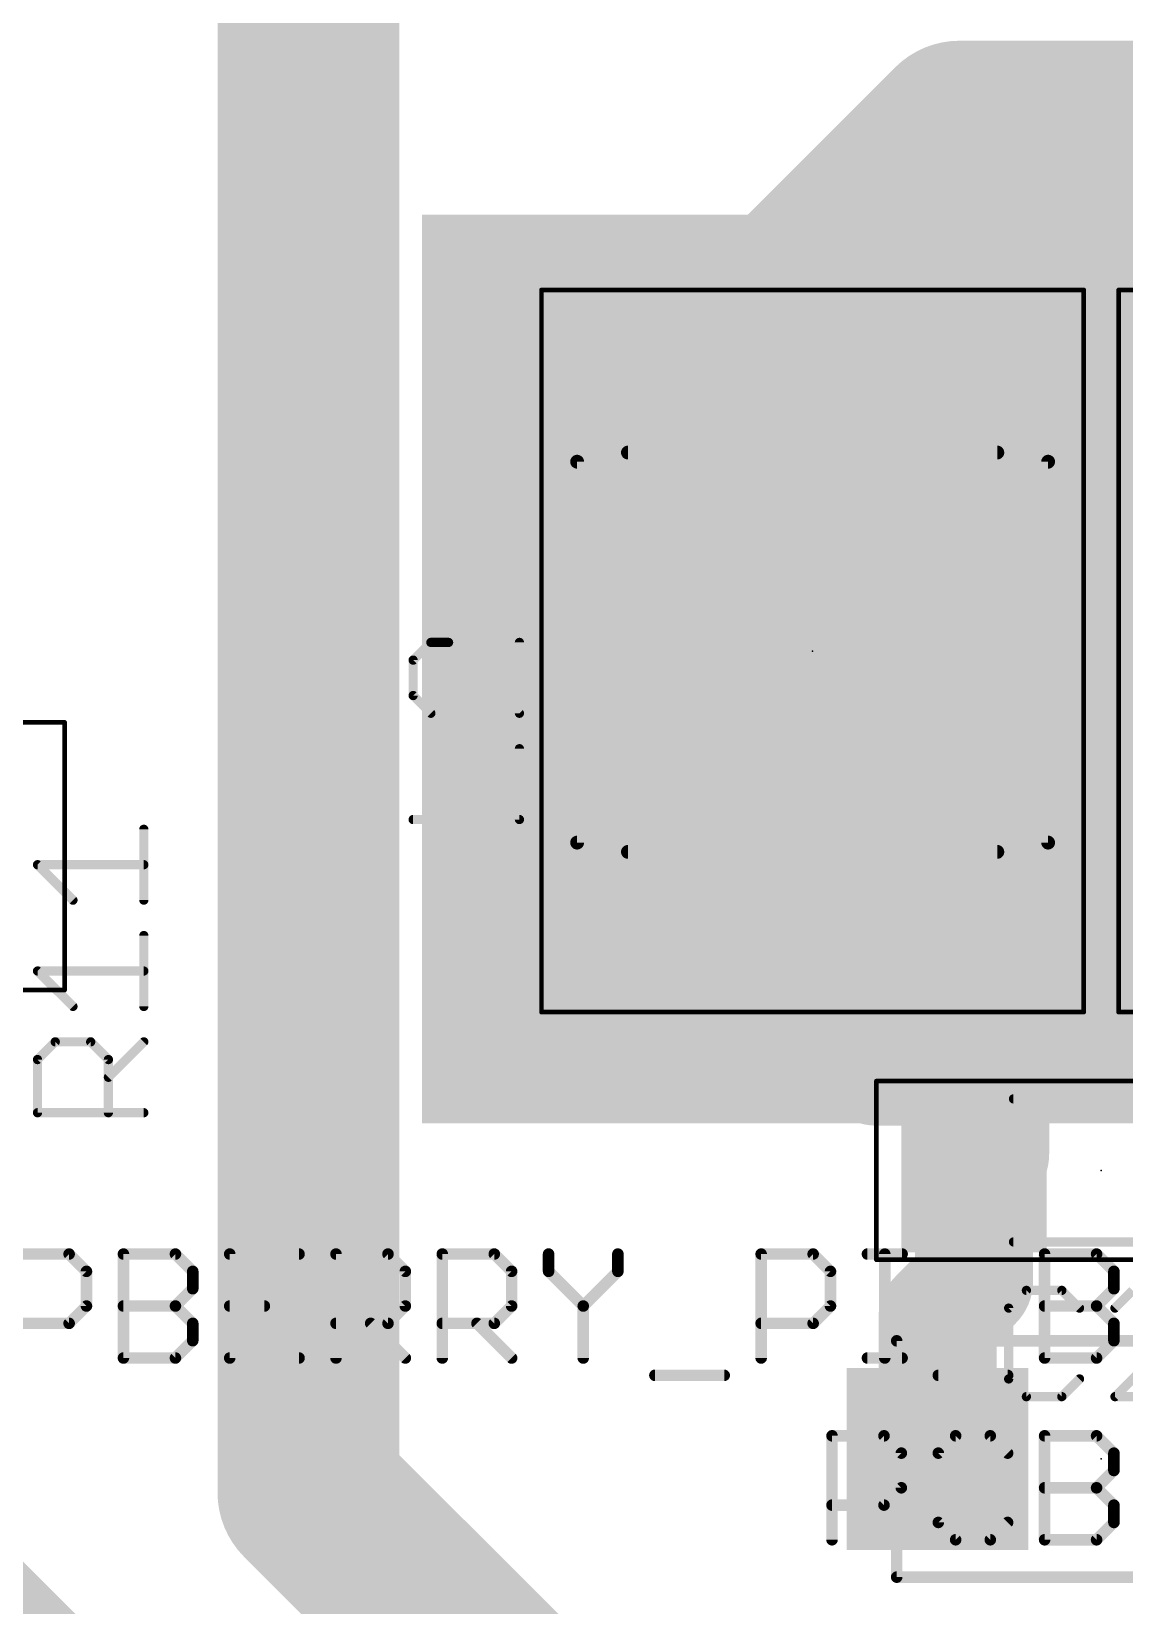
# Model space of a CAD drawing. Extents: x 0.9 to 89, y 3.1 to 59.4.
# Drawn here: x 51.02 to 63.04, y 33.45 to 50.76 of the extents above; entities that cross this region are included whole.
import ezdxf

# ---------------------------------------------------------------- set-up
doc = ezdxf.new("R2010")
doc.units = 0
for name, color, linetype in [('1', 22, 'CONTINUOUS'), ('21', 253, 'CONTINUOUS'), ('23', 7, 'CONTINUOUS'), ('25', 253, 'CONTINUOUS'), ('27', 253, 'CONTINUOUS'), ('39', 22, 'CONTINUOUS'), ('41', 22, 'CONTINUOUS'), ('51', 253, 'CONTINUOUS')]:
    doc.layers.add(name, color=color, linetype=linetype)

# ---------------------------------------------------------------- blocks, each defined once
blk = doc.blocks.new('RECT')
blk.add_solid([(-0.5, -0.5), (0.5, -0.5), (-0.5, 0.5), (0.5, 0.5)])

msp = doc.modelspace()

# ---------------------------------------------------------------- linework, layer by layer
at = {"layer": '1'}
for points, const_width in [([(54.0625, 34.6875), (54.0625, 54.375)], 2), ([(59.61, 48.0475), (61.225, 49.6625)], 2), ([(65.96, 49.6625), (61.225, 49.6625)], 2), ([(59.61, 46.4475), (59.61, 48.0475)], 2), ([(59.61, 41.4475), (59.61, 40.0775)], 1.3), ([(59.61, 40.0775), (60.3125, 39.375)], 1.3), ([(60.3125, 39.375), (60.9375, 39.375)], 1.3), ([(60.9375, 39.375), (61.5625, 38.75)], 1.3), ([(61.5625, 38.75), (61.5625, 38.41)], 1.3), ([(61.5625, 38.41), (61.385, 38.2325)], 1.3), ([(61.385, 38.2325), (61.385, 37.01)], 1.3), ([(60.985, 36.61), (61.385, 37.01)], 1.3), ([(60.985, 35.0575), (60.985, 36.61)], 1.3), ([(57.8075, 30.9425), (54.0625, 34.6875)], 2), ([(53.3075, 30.13), (49.6875, 33.75)], 2)]:
    msp.add_lwpolyline(points, dxfattribs=dict(at, const_width=const_width))
for points, const_width in [([(61.225, 50.1625, 1), (61.225, 49.1625)], 1), ([(61.5786, 49.3089, 1), (60.8714, 50.0161)], 1), ([(60.11, 48.0475, 1), (59.11, 48.0475)], 1), ([(59.2564, 48.4011, 1), (59.9636, 47.6939)], 1), ([(59.11, 46.4475, 1), (60.11, 46.4475)], 1), ([(59.935, 41.4475, 1), (59.285, 41.4475)], 0.65), ([(59.8398, 40.3073, 1), (59.3802, 39.8477)], 0.65), ([(59.285, 40.0775, 1), (59.935, 40.0775)], 0.65), ([(60.3125, 39.7, 1), (60.3125, 39.05)], 0.65), ([(61.1673, 39.6048, 1), (60.7077, 39.1452)], 0.65), ([(60.9375, 39.05, 1), (60.9375, 39.7)], 0.65), ([(60.0827, 39.1452, 1), (60.5423, 39.6048)], 0.65), ([(61.8875, 38.75, 1), (61.2375, 38.75)], 0.65), ([(61.3327, 38.5202, 1), (61.7923, 38.9798)], 0.65), ([(61.7923, 38.1802, 1), (61.3327, 38.6398)], 0.65), ([(61.71, 38.2325, 1), (61.06, 38.2325)], 0.65), ([(61.1552, 38.4623, 1), (61.6148, 38.0027)], 0.65), ([(61.2375, 38.41, 1), (61.8875, 38.41)], 0.65), ([(61.6148, 36.7802, 1), (61.1552, 37.2398)], 0.65), ([(61.31, 36.61, 1), (60.66, 36.61)], 0.65), ([(61.06, 37.01, 1), (61.71, 37.01)], 0.65), ([(60.7552, 36.8398, 1), (61.2148, 36.3802)], 0.65), ([(54.4161, 35.0411, 1), (53.7089, 34.3339)], 1), ([(60.66, 35.0575, 1), (61.31, 35.0575)], 0.65), ([(53.5625, 34.6875, 1), (54.5625, 34.6875)], 1)]:
    msp.add_lwpolyline(points, format="xyb", dxfattribs=dict(at, const_width=const_width))
at = {"layer": '21', "const_width": 0.0635}
for points in [[(60.535, 36.3893, 1), (60.535, 36.3257)], [(60.5668, 36.3575, 1), (60.5033, 36.3575)], [(60.535, 33.7893, 1), (60.535, 33.7257)], [(60.5033, 33.7575, 1), (60.5668, 33.7575)]]:
    msp.add_lwpolyline(points, format="xyb", dxfattribs=at)
at = {"layer": '21', "const_width": 0.127}
for points in [[(60.535, 33.7575), (60.535, 36.3575)], [(60.535, 36.3575), (65.035, 36.3575)], [(65.035, 33.7575), (60.535, 33.7575)]]:
    msp.add_lwpolyline(points, dxfattribs=at)
at = {"layer": '23'}
for p in [(59.61, 43.9475), (62.785, 38.2325), (62.785, 35.0575)]:
    msp.add_point(p, dxfattribs=at)
at = {"layer": '25'}
for points, const_width in [([(55.4097, 44.0423), (55.2148, 43.8474)], 0.1016), ([(55.6046, 44.0423), (55.4097, 44.0423)], 0.1016), ([(56.3842, 43.2627), (55.6046, 44.0423)], 0.1016), ([(56.3842, 44.0423), (56.3842, 43.2627)], 0.1016), ([(55.2148, 43.8474), (55.2148, 43.4576)], 0.1016), ([(55.2148, 43.4576), (55.4097, 43.2627)], 0.1016), ([(56.3842, 42.0933), (56.3842, 42.8729)], 0.1016), ([(55.2148, 42.0933), (56.3842, 42.0933)], 0.1016), ([(52.2517, 41.2064), (52.2517, 41.986)], 0.1016), ([(51.4721, 41.2064), (51.0823, 41.5962)], 0.1016), ([(51.0823, 41.5962), (52.2517, 41.5962)], 0.1016), ([(52.2517, 40.037), (52.2517, 40.8166)], 0.1016), ([(51.4721, 40.037), (51.0823, 40.4268)], 0.1016), ([(51.0823, 40.4268), (52.2517, 40.4268)], 0.1016), ([(51.0823, 39.4523), (51.2772, 39.6472)], 0.1016), ([(51.2772, 39.6472), (51.667, 39.6472)], 0.1016), ([(51.667, 39.6472), (51.8619, 39.4523)], 0.1016), ([(51.8619, 39.2574), (52.2517, 39.6472)], 0.1016), ([(51.0823, 38.8676), (51.0823, 39.4523)], 0.1016), ([(51.8619, 39.4523), (51.8619, 38.8676)], 0.1016), ([(52.2517, 38.8676), (51.0823, 38.8676)], 0.1016), ([(61.9619, 36.9127), (61.767, 36.7178)], 0.1016), ([(62.3517, 36.9127), (61.9619, 36.9127)], 0.1016), ([(62.5466, 36.7178), (62.3517, 36.9127)], 0.1016), ([(63.1313, 36.9127), (62.9364, 36.7178)], 0.1016), ([(61.767, 36.7178), (61.767, 35.9382)], 0.1016), ([(62.9364, 35.7433), (63.716, 36.5229)], 0.1016), ([(61.767, 35.9382), (61.9619, 35.7433)], 0.1016), ([(62.3517, 35.7433), (62.5466, 35.9382)], 0.1016), ([(61.9619, 35.7433), (62.3517, 35.7433)], 0.1016), ([(63.716, 35.7433), (62.9364, 35.7433)], 0.1016), ([(59.8234, 34.1685), (59.8234, 35.3125)], 0.127), ([(59.8234, 35.3125), (60.3954, 35.3125)], 0.127), ([(60.3954, 35.3125), (60.5861, 35.1218)], 0.127), ([(61.1835, 35.3125), (60.9928, 35.1218)], 0.127), ([(61.5648, 35.3125), (61.1835, 35.3125)], 0.127), ([(61.7555, 35.1218), (61.5648, 35.3125)], 0.127), ([(62.1622, 34.1685), (62.1622, 35.3125)], 0.127), ([(62.1622, 35.3125), (62.7342, 35.3125)], 0.127), ([(62.7342, 35.3125), (62.9248, 35.1218)], 0.127), ([(60.5861, 35.1218), (60.5861, 34.7405)], 0.127), ([(60.9928, 35.1218), (60.9928, 34.3592)], 0.127), ([(62.9248, 35.1218), (62.9248, 34.9312)], 0.127), ([(62.9248, 34.9312), (62.7342, 34.7405)], 0.127), ([(60.5861, 34.7405), (60.3954, 34.5498)], 0.127), ([(62.1622, 34.7405), (62.7342, 34.7405)], 0.127), ([(62.7342, 34.7405), (62.9248, 34.5498)], 0.127), ([(60.3954, 34.5498), (59.8234, 34.5498)], 0.127), ([(62.9248, 34.5498), (62.9248, 34.3592)], 0.127), ([(60.9928, 34.3592), (61.1835, 34.1685)], 0.127), ([(61.5648, 34.1685), (61.7555, 34.3592)], 0.127), ([(62.9248, 34.3592), (62.7342, 34.1685)], 0.127), ([(61.1835, 34.1685), (61.5648, 34.1685)], 0.127), ([(62.7342, 34.1685), (62.1622, 34.1685)], 0.127)]:
    msp.add_lwpolyline(points, dxfattribs=dict(at, const_width=const_width))
for points, const_width in [([(55.4097, 44.0677, 1), (55.4097, 44.0169)], 0.0508), ([(55.4277, 44.0243, 1), (55.3917, 44.0603)], 0.0508), ([(55.6226, 44.0603, 1), (55.5866, 44.0243)], 0.0508), ([(55.6046, 44.0169, 1), (55.6046, 44.0677)], 0.0508), ([(56.4096, 44.0423, 1), (56.3588, 44.0423)], 0.0508), ([(55.1968, 43.8654, 1), (55.2328, 43.8294)], 0.0508), ([(55.2402, 43.8474, 1), (55.1894, 43.8474)], 0.0508), ([(55.2328, 43.4756, 1), (55.1968, 43.4396)], 0.0508), ([(55.1894, 43.4576, 1), (55.2402, 43.4576)], 0.0508), ([(55.3917, 43.2447, 1), (55.4277, 43.2807)], 0.0508), ([(56.3662, 43.2447, 1), (56.4022, 43.2807)], 0.0508), ([(56.3588, 43.2627, 1), (56.4096, 43.2627)], 0.0508), ([(56.4096, 42.8729, 1), (56.3588, 42.8729)], 0.0508), ([(55.2148, 42.1187, 1), (55.2148, 42.0679)], 0.0508), ([(56.3588, 42.0933, 1), (56.4096, 42.0933)], 0.0508), ([(56.3842, 42.0679, 1), (56.3842, 42.1187)], 0.0508), ([(52.2771, 41.986, 1), (52.2263, 41.986)], 0.0508), ([(51.1003, 41.6142, 1), (51.0643, 41.5782)], 0.0508), ([(51.0823, 41.6216, 1), (51.0823, 41.5708)], 0.0508), ([(52.2517, 41.5708, 1), (52.2517, 41.6216)], 0.0508), ([(51.4541, 41.1884, 1), (51.4901, 41.2244)], 0.0508), ([(52.2263, 41.2064, 1), (52.2771, 41.2064)], 0.0508), ([(52.2771, 40.8166, 1), (52.2263, 40.8166)], 0.0508), ([(51.1003, 40.4448, 1), (51.0643, 40.4088)], 0.0508), ([(51.0823, 40.4522, 1), (51.0823, 40.4014)], 0.0508), ([(52.2517, 40.4014, 1), (52.2517, 40.4522)], 0.0508), ([(51.4541, 40.019, 1), (51.4901, 40.055)], 0.0508), ([(52.2263, 40.037, 1), (52.2771, 40.037)], 0.0508), ([(51.2772, 39.6726, 1), (51.2772, 39.6218)], 0.0508), ([(51.2952, 39.6292, 1), (51.2592, 39.6652)], 0.0508), ([(51.685, 39.6652, 1), (51.649, 39.6292)], 0.0508), ([(51.667, 39.6218, 1), (51.667, 39.6726)], 0.0508), ([(52.2697, 39.6292, 1), (52.2337, 39.6652)], 0.0508), ([(51.0643, 39.4703, 1), (51.1003, 39.4343)], 0.0508), ([(51.1077, 39.4523, 1), (51.0569, 39.4523)], 0.0508), ([(51.8873, 39.4523, 1), (51.8365, 39.4523)], 0.0508), ([(51.8439, 39.4343, 1), (51.8799, 39.4703)], 0.0508), ([(51.8439, 39.2754, 1), (51.8799, 39.2394)], 0.0508), ([(51.0823, 38.893, 1), (51.0823, 38.8422)], 0.0508), ([(51.0569, 38.8676, 1), (51.1077, 38.8676)], 0.0508), ([(51.8365, 38.8676, 1), (51.8873, 38.8676)], 0.0508), ([(52.2517, 38.8422, 1), (52.2517, 38.893)], 0.0508), ([(61.9619, 36.9381, 1), (61.9619, 36.8873)], 0.0508), ([(61.9799, 36.8947, 1), (61.9439, 36.9307)], 0.0508), ([(62.3697, 36.9307, 1), (62.3337, 36.8947)], 0.0508), ([(62.3517, 36.8873, 1), (62.3517, 36.9381)], 0.0508), ([(61.749, 36.7358, 1), (61.785, 36.6998)], 0.0508), ([(61.7924, 36.7178, 1), (61.7416, 36.7178)], 0.0508), ([(62.5286, 36.6998, 1), (62.5646, 36.7358)], 0.0508), ([(62.9184, 36.7358, 1), (62.9544, 36.6998)], 0.0508), ([(61.785, 35.9562, 1), (61.749, 35.9202)], 0.0508), ([(61.7416, 35.9382, 1), (61.7924, 35.9382)], 0.0508), ([(62.5646, 35.9202, 1), (62.5286, 35.9562)], 0.0508), ([(61.9619, 35.7687, 1), (61.9619, 35.7179)], 0.0508), ([(61.9439, 35.7253, 1), (61.9799, 35.7613)], 0.0508), ([(62.3337, 35.7613, 1), (62.3697, 35.7253)], 0.0508), ([(62.3517, 35.7179, 1), (62.3517, 35.7687)], 0.0508), ([(62.9184, 35.7613, 1), (62.9544, 35.7253)], 0.0508), ([(62.9364, 35.7687, 1), (62.9364, 35.7179)], 0.0508), ([(59.8552, 35.3125, 1), (59.7917, 35.3125)], 0.0635), ([(59.8234, 35.3442, 1), (59.8234, 35.2807)], 0.0635), ([(60.4178, 35.3349, 1), (60.3729, 35.29)], 0.0635), ([(60.3954, 35.2807, 1), (60.3954, 35.3442)], 0.0635), ([(61.1835, 35.3442, 1), (61.1835, 35.2807)], 0.0635), ([(61.2059, 35.29, 1), (61.161, 35.3349)], 0.0635), ([(61.5872, 35.3349, 1), (61.5423, 35.29)], 0.0635), ([(61.5648, 35.2807, 1), (61.5648, 35.3442)], 0.0635), ([(62.1939, 35.3125, 1), (62.1304, 35.3125)], 0.0635), ([(62.1622, 35.3442, 1), (62.1622, 35.2807)], 0.0635), ([(62.7566, 35.3349, 1), (62.7117, 35.29)], 0.0635), ([(62.7342, 35.2807, 1), (62.7342, 35.3442)], 0.0635), ([(60.6178, 35.1218, 1), (60.5543, 35.1218)], 0.0635), ([(60.5636, 35.0994, 1), (60.6085, 35.1443)], 0.0635), ([(61.0246, 35.1218, 1), (60.9611, 35.1218)], 0.0635), ([(60.9703, 35.1443, 1), (61.0153, 35.0994)], 0.0635), ([(61.733, 35.0994, 1), (61.7779, 35.1443)], 0.0635), ([(62.9566, 35.1218, 1), (62.8931, 35.1218)], 0.0635), ([(62.9024, 35.0994, 1), (62.9473, 35.1443)], 0.0635), ([(62.9473, 34.9087, 1), (62.9024, 34.9536)], 0.0635), ([(62.8931, 34.9312, 1), (62.9566, 34.9312)], 0.0635), ([(60.5543, 34.7405, 1), (60.6178, 34.7405)], 0.0635), ([(60.6085, 34.718, 1), (60.5636, 34.7629)], 0.0635), ([(62.1622, 34.7722, 1), (62.1622, 34.7087)], 0.0635), ([(62.7566, 34.7629, 1), (62.7117, 34.718)], 0.0635), ([(62.7117, 34.7629, 1), (62.7566, 34.718)], 0.0635), ([(62.7342, 34.7087, 1), (62.7342, 34.7722)], 0.0635), ([(59.8234, 34.5816, 1), (59.8234, 34.5181)], 0.0635), ([(60.3729, 34.5723, 1), (60.4178, 34.5274)], 0.0635), ([(60.3954, 34.5181, 1), (60.3954, 34.5816)], 0.0635), ([(62.9566, 34.5498, 1), (62.8931, 34.5498)], 0.0635), ([(62.9024, 34.5274, 1), (62.9473, 34.5723)], 0.0635), ([(61.0153, 34.3816, 1), (60.9703, 34.3367)], 0.0635), ([(60.9611, 34.3592, 1), (61.0246, 34.3592)], 0.0635), ([(61.7779, 34.3367, 1), (61.733, 34.3816)], 0.0635), ([(62.8931, 34.3592, 1), (62.9566, 34.3592)], 0.0635), ([(62.9473, 34.3367, 1), (62.9024, 34.3816)], 0.0635), ([(59.7917, 34.1685, 1), (59.8552, 34.1685)], 0.0635), ([(61.1835, 34.2003, 1), (61.1835, 34.1367)], 0.0635), ([(61.161, 34.146, 1), (61.2059, 34.191)], 0.0635), ([(61.5423, 34.191, 1), (61.5872, 34.146)], 0.0635), ([(61.5648, 34.1367, 1), (61.5648, 34.2003)], 0.0635), ([(62.1622, 34.2003, 1), (62.1622, 34.1367)], 0.0635), ([(62.1304, 34.1685, 1), (62.1939, 34.1685)], 0.0635), ([(62.7117, 34.191, 1), (62.7566, 34.146)], 0.0635), ([(62.7342, 34.1367, 1), (62.7342, 34.2003)], 0.0635)]:
    msp.add_lwpolyline(points, format="xyb", dxfattribs=dict(at, const_width=const_width))
at = {"layer": '27', "const_width": 0.127}
for points in [[(50.858, 37.3125), (51.43, 37.3125)], [(51.43, 37.3125), (51.6207, 37.1218)], [(52.0274, 36.1685), (52.0274, 37.3125)], [(52.0274, 37.3125), (52.5994, 37.3125)], [(52.5994, 37.3125), (52.79, 37.1218)], [(53.9594, 37.3125), (53.1968, 37.3125)], [(53.1968, 37.3125), (53.1968, 36.1685)], [(54.3662, 36.1685), (54.3662, 37.3125)], [(54.3662, 37.3125), (54.9382, 37.3125)], [(54.9382, 37.3125), (55.1288, 37.1218)], [(55.5356, 36.1685), (55.5356, 37.3125)], [(55.5356, 37.3125), (56.1076, 37.3125)], [(56.1076, 37.3125), (56.2982, 37.1218)], [(56.705, 37.3125), (56.705, 37.1218)], [(57.4676, 37.1218), (57.4676, 37.3125)], [(59.0438, 36.1685), (59.0438, 37.3125)], [(59.0438, 37.3125), (59.6158, 37.3125)], [(59.6158, 37.3125), (59.8064, 37.1218)], [(60.2132, 37.3125), (60.5945, 37.3125)], [(60.4038, 36.1685), (60.4038, 37.3125)], [(62.1622, 36.1685), (62.1622, 37.3125)], [(62.1622, 37.3125), (62.7342, 37.3125)], [(62.7342, 37.3125), (62.9248, 37.1218)], [(51.6207, 37.1218), (51.6207, 36.7405)], [(52.79, 37.1218), (52.79, 36.9312)], [(55.1288, 37.1218), (55.1288, 36.7405)], [(56.2982, 37.1218), (56.2982, 36.7405)], [(56.705, 37.1218), (57.0863, 36.7405)], [(57.0863, 36.7405), (57.4676, 37.1218)], [(59.8064, 37.1218), (59.8064, 36.7405)], [(62.9248, 37.1218), (62.9248, 36.9312)], [(52.79, 36.9312), (52.5994, 36.7405)], [(62.9248, 36.9312), (62.7342, 36.7405)], [(51.6207, 36.7405), (51.43, 36.5498)], [(52.0274, 36.7405), (52.5994, 36.7405)], [(52.5994, 36.7405), (52.79, 36.5498)], [(53.1968, 36.7405), (53.5781, 36.7405)], [(55.1288, 36.7405), (54.9382, 36.5498)], [(56.2982, 36.7405), (56.1076, 36.5498)], [(57.0863, 36.7405), (57.0863, 36.1685)], [(59.8064, 36.7405), (59.6158, 36.5498)], [(62.1622, 36.7405), (62.7342, 36.7405)], [(62.7342, 36.7405), (62.9248, 36.5498)], [(51.43, 36.5498), (50.858, 36.5498)], [(52.79, 36.5498), (52.79, 36.3592)], [(54.9382, 36.5498), (54.3662, 36.5498)], [(54.7475, 36.5498), (55.1288, 36.1685)], [(56.1076, 36.5498), (55.5356, 36.5498)], [(55.9169, 36.5498), (56.2982, 36.1685)], [(59.6158, 36.5498), (59.0438, 36.5498)], [(62.9248, 36.5498), (62.9248, 36.3592)], [(52.79, 36.3592), (52.5994, 36.1685)], [(62.9248, 36.3592), (62.7342, 36.1685)], [(52.5994, 36.1685), (52.0274, 36.1685)], [(53.1968, 36.1685), (53.9594, 36.1685)], [(60.2132, 36.1685), (60.5945, 36.1685)], [(62.7342, 36.1685), (62.1622, 36.1685)], [(57.8744, 35.9778), (58.637, 35.9778)], [(60.9928, 35.9778), (61.7554, 35.9778)]]:
    msp.add_lwpolyline(points, dxfattribs=at)
at = {"layer": '27', "const_width": 0.0635}
for points in [[(51.4524, 37.3349, 1), (51.4075, 37.29)], [(51.43, 37.2807, 1), (51.43, 37.3442)], [(52.0591, 37.3125, 1), (51.9956, 37.3125)], [(52.0274, 37.3442, 1), (52.0274, 37.2807)], [(52.6218, 37.3349, 1), (52.5769, 37.29)], [(52.5994, 37.2807, 1), (52.5994, 37.3442)], [(53.2285, 37.3125, 1), (53.165, 37.3125)], [(53.1968, 37.3442, 1), (53.1968, 37.2807)], [(53.9594, 37.2807, 1), (53.9594, 37.3442)], [(54.3979, 37.3125, 1), (54.3344, 37.3125)], [(54.3662, 37.3442, 1), (54.3662, 37.2807)], [(54.9606, 37.3349, 1), (54.9157, 37.29)], [(54.9382, 37.2807, 1), (54.9382, 37.3442)], [(55.5673, 37.3125, 1), (55.5038, 37.3125)], [(55.5356, 37.3442, 1), (55.5356, 37.2807)], [(56.13, 37.3349, 1), (56.0851, 37.29)], [(56.1076, 37.2807, 1), (56.1076, 37.3442)], [(56.7367, 37.3125, 1), (56.6732, 37.3125)], [(57.4994, 37.3125, 1), (57.4359, 37.3125)], [(59.0755, 37.3125, 1), (59.012, 37.3125)], [(59.0438, 37.3442, 1), (59.0438, 37.2807)], [(59.6382, 37.3349, 1), (59.5933, 37.29)], [(59.6158, 37.2807, 1), (59.6158, 37.3442)], [(60.2132, 37.3442, 1), (60.2132, 37.2807)], [(60.4356, 37.3125, 1), (60.3721, 37.3125)], [(60.5945, 37.2807, 1), (60.5945, 37.3442)], [(62.1939, 37.3125, 1), (62.1304, 37.3125)], [(62.1622, 37.3442, 1), (62.1622, 37.2807)], [(62.7566, 37.3349, 1), (62.7117, 37.29)], [(62.7342, 37.2807, 1), (62.7342, 37.3442)], [(51.6524, 37.1218, 1), (51.5889, 37.1218)], [(51.5982, 37.0994, 1), (51.6431, 37.1443)], [(52.8218, 37.1218, 1), (52.7583, 37.1218)], [(52.7676, 37.0994, 1), (52.8125, 37.1443)], [(55.1606, 37.1218, 1), (55.0971, 37.1218)], [(55.1064, 37.0994, 1), (55.1513, 37.1443)], [(56.33, 37.1218, 1), (56.2665, 37.1218)], [(56.2758, 37.0994, 1), (56.3207, 37.1443)], [(56.6732, 37.1218, 1), (56.7367, 37.1218)], [(56.7274, 37.1443, 1), (56.6825, 37.0994)], [(57.4359, 37.1218, 1), (57.4994, 37.1218)], [(57.4901, 37.0994, 1), (57.4452, 37.1443)], [(59.8382, 37.1218, 1), (59.7747, 37.1218)], [(59.784, 37.0994, 1), (59.8289, 37.1443)], [(62.9566, 37.1218, 1), (62.8931, 37.1218)], [(62.9024, 37.0994, 1), (62.9473, 37.1443)], [(52.7583, 36.9312, 1), (52.8218, 36.9312)], [(52.8125, 36.9087, 1), (52.7676, 36.9536)], [(62.8931, 36.9312, 1), (62.9566, 36.9312)], [(62.9473, 36.9087, 1), (62.9024, 36.9536)], [(51.5889, 36.7405, 1), (51.6524, 36.7405)], [(51.6431, 36.718, 1), (51.5982, 36.7629)], [(52.0274, 36.7722, 1), (52.0274, 36.7087)], [(52.6218, 36.7629, 1), (52.5769, 36.718)], [(52.5769, 36.7629, 1), (52.6218, 36.718)], [(52.5994, 36.7087, 1), (52.5994, 36.7722)], [(53.1968, 36.7722, 1), (53.1968, 36.7087)], [(53.5781, 36.7087, 1), (53.5781, 36.7722)], [(55.0971, 36.7405, 1), (55.1606, 36.7405)], [(55.1513, 36.718, 1), (55.1064, 36.7629)], [(56.2665, 36.7405, 1), (56.33, 36.7405)], [(56.3207, 36.718, 1), (56.2758, 36.7629)], [(57.1181, 36.7405, 1), (57.0546, 36.7405)], [(57.0639, 36.7629, 1), (57.1088, 36.718)], [(57.0639, 36.718, 1), (57.1088, 36.7629)], [(59.7747, 36.7405, 1), (59.8382, 36.7405)], [(59.8289, 36.718, 1), (59.784, 36.7629)], [(62.1622, 36.7722, 1), (62.1622, 36.7087)], [(62.7566, 36.7629, 1), (62.7117, 36.718)], [(62.7117, 36.7629, 1), (62.7566, 36.718)], [(62.7342, 36.7087, 1), (62.7342, 36.7722)], [(51.4075, 36.5723, 1), (51.4524, 36.5274)], [(51.43, 36.5181, 1), (51.43, 36.5816)], [(52.8218, 36.5498, 1), (52.7583, 36.5498)], [(52.7676, 36.5274, 1), (52.8125, 36.5723)], [(54.3662, 36.5816, 1), (54.3662, 36.5181)], [(54.77, 36.5723, 1), (54.7251, 36.5274)], [(54.9157, 36.5723, 1), (54.9606, 36.5274)], [(54.9382, 36.5181, 1), (54.9382, 36.5816)], [(55.5356, 36.5816, 1), (55.5356, 36.5181)], [(55.9394, 36.5723, 1), (55.8945, 36.5274)], [(56.0851, 36.5723, 1), (56.13, 36.5274)], [(56.1076, 36.5181, 1), (56.1076, 36.5816)], [(59.0438, 36.5816, 1), (59.0438, 36.5181)], [(59.5933, 36.5723, 1), (59.6382, 36.5274)], [(59.6158, 36.5181, 1), (59.6158, 36.5816)], [(62.9566, 36.5498, 1), (62.8931, 36.5498)], [(62.9024, 36.5274, 1), (62.9473, 36.5723)], [(52.7583, 36.3592, 1), (52.8218, 36.3592)], [(52.8125, 36.3367, 1), (52.7676, 36.3816)], [(62.8931, 36.3592, 1), (62.9566, 36.3592)], [(62.9473, 36.3367, 1), (62.9024, 36.3816)], [(52.0274, 36.2003, 1), (52.0274, 36.1367)], [(51.9956, 36.1685, 1), (52.0591, 36.1685)], [(52.5769, 36.191, 1), (52.6218, 36.146)], [(52.5994, 36.1367, 1), (52.5994, 36.2003)], [(53.165, 36.1685, 1), (53.2285, 36.1685)], [(53.1968, 36.2003, 1), (53.1968, 36.1367)], [(53.9594, 36.1367, 1), (53.9594, 36.2003)], [(54.3344, 36.1685, 1), (54.3979, 36.1685)], [(55.1064, 36.146, 1), (55.1513, 36.191)], [(55.5038, 36.1685, 1), (55.5673, 36.1685)], [(56.2758, 36.146, 1), (56.3207, 36.191)], [(57.0546, 36.1685, 1), (57.1181, 36.1685)], [(59.012, 36.1685, 1), (59.0755, 36.1685)], [(60.2132, 36.2003, 1), (60.2132, 36.1367)], [(60.3721, 36.1685, 1), (60.4356, 36.1685)], [(60.5945, 36.1367, 1), (60.5945, 36.2003)], [(62.1622, 36.2003, 1), (62.1622, 36.1367)], [(62.1304, 36.1685, 1), (62.1939, 36.1685)], [(62.7117, 36.191, 1), (62.7566, 36.146)], [(62.7342, 36.1367, 1), (62.7342, 36.2003)], [(57.8744, 36.0096, 1), (57.8744, 35.9461)], [(58.637, 35.9461, 1), (58.637, 36.0096)], [(60.9928, 36.0096, 1), (60.9928, 35.9461)], [(61.7554, 35.9461, 1), (61.7554, 36.0096)]]:
    msp.add_lwpolyline(points, format="xyb", dxfattribs=at)
at = {"layer": '39', "const_width": 0.0508}
for points in [[(56.627, 39.9745), (56.627, 47.9205)], [(56.627, 47.9205), (62.593, 47.9205)], [(62.593, 47.9205), (62.593, 39.9745)], [(62.977, 39.9745), (62.977, 47.9205)], [(62.977, 47.9205), (68.943, 47.9205)], [(49.4145, 43.163), (51.3805, 43.163)], [(51.3805, 43.163), (51.3805, 40.217)], [(51.3805, 40.217), (49.4145, 40.217)], [(62.593, 39.9745), (56.627, 39.9745)], [(68.943, 39.9745), (62.977, 39.9745)], [(60.312, 39.2155), (65.258, 39.2155)], [(60.312, 37.2495), (60.312, 39.2155)], [(65.258, 37.2495), (60.312, 37.2495)]]:
    msp.add_lwpolyline(points, dxfattribs=at)
at = {"layer": '39', "const_width": 0.0254}
for points in [[(56.6397, 47.9205, 1), (56.6143, 47.9205)], [(56.627, 47.9332, 1), (56.627, 47.9078)], [(62.6057, 47.9205, 1), (62.5803, 47.9205)], [(62.593, 47.9078, 1), (62.593, 47.9332)], [(62.9897, 47.9205, 1), (62.9643, 47.9205)], [(62.977, 47.9332, 1), (62.977, 47.9078)], [(51.3932, 43.163, 1), (51.3678, 43.163)], [(51.3805, 43.1503, 1), (51.3805, 43.1757)], [(51.3678, 40.217, 1), (51.3932, 40.217)], [(51.3805, 40.2043, 1), (51.3805, 40.2297)], [(56.627, 39.9872, 1), (56.627, 39.9618)], [(56.6143, 39.9745, 1), (56.6397, 39.9745)], [(62.5803, 39.9745, 1), (62.6057, 39.9745)], [(62.593, 39.9618, 1), (62.593, 39.9872)], [(62.977, 39.9872, 1), (62.977, 39.9618)], [(62.9643, 39.9745, 1), (62.9897, 39.9745)], [(60.312, 39.2282, 1), (60.312, 39.2028)], [(60.3247, 39.2155, 1), (60.2993, 39.2155)], [(60.312, 37.2622, 1), (60.312, 37.2368)], [(60.2993, 37.2495, 1), (60.3247, 37.2495)]]:
    msp.add_lwpolyline(points, format="xyb", dxfattribs=at)
at = {"layer": '51'}
for points, const_width in [([(57.019, 46.0305), (57.019, 41.8395)], 0.1524), ([(57.019, 46.0305), (62.201, 46.0305)], 0.1524), ([(57.578, 46.1315), (61.642, 46.1315)], 0.1524), ([(62.201, 41.8395), (62.201, 46.0305)], 0.1524), ([(57.019, 41.8395), (62.201, 41.8395)], 0.1524), ([(57.578, 41.7375), (61.642, 41.7375)], 0.1524), ([(63.75, 39.0195), (61.82, 39.0195)], 0.1016), ([(63.75, 37.4455), (61.82, 37.4455)], 0.1016)]:
    msp.add_lwpolyline(points, dxfattribs=dict(at, const_width=const_width))
for points, const_width in [([(57.0571, 46.0305, 1), (56.9809, 46.0305)], 0.0762), ([(57.019, 46.0686, 1), (57.019, 45.9924)], 0.0762), ([(57.578, 46.1696, 1), (57.578, 46.0934)], 0.0762), ([(61.642, 46.0934, 1), (61.642, 46.1696)], 0.0762), ([(62.2391, 46.0305, 1), (62.1629, 46.0305)], 0.0762), ([(62.201, 45.9924, 1), (62.201, 46.0686)], 0.0762), ([(57.019, 41.8776, 1), (57.019, 41.8014)], 0.0762), ([(62.201, 41.8014, 1), (62.201, 41.8776)], 0.0762), ([(56.9809, 41.8395, 1), (57.0571, 41.8395)], 0.0762), ([(57.578, 41.7756, 1), (57.578, 41.6994)], 0.0762), ([(61.642, 41.6994, 1), (61.642, 41.7756)], 0.0762), ([(62.1629, 41.8395, 1), (62.2391, 41.8395)], 0.0762), ([(61.82, 39.0449, 1), (61.82, 38.9941)], 0.0508), ([(61.82, 37.4709, 1), (61.82, 37.4201)], 0.0508)]:
    msp.add_lwpolyline(points, format="xyb", dxfattribs=dict(at, const_width=const_width))

# ---------------------------------------------------------------- block references
at = {"layer": '1'}
for p, xscale, yscale, rotation in [((59.61, 46.4475), 1.8, 4, 90), ((59.61, 41.4475), 1.8, 4, 90), ((61.385, 38.2325), 1.6, 1.8, 180), ((60.985, 35.0575), 2, 2, 180)]:
    msp.add_blockref('RECT', p, dxfattribs=dict(at, xscale=xscale, yscale=yscale, rotation=rotation))
at = {"layer": '41', "xscale": 15, "yscale": 10}
msp.add_blockref('RECT', (62.8125, 43.75), dxfattribs=at)
at = {"layer": '51', "xscale": 0.7501, "yscale": 1.7, "rotation": 180}
msp.add_blockref('RECT', (61.4582, 38.2316), dxfattribs=at)

doc.saveas('drawing.dxf')
